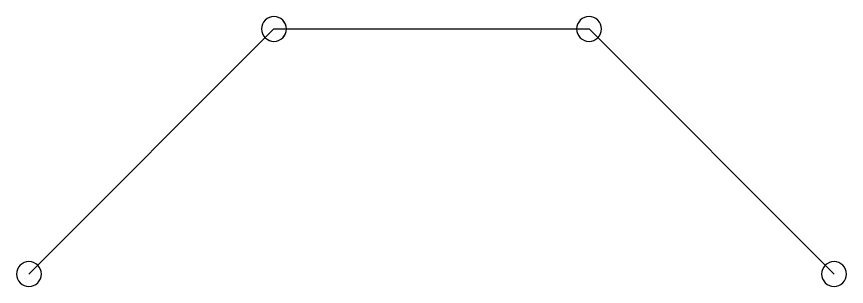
# Model space of a CAD drawing. Header units: millimetres. Extents: x -16.3 to 57, y -39.6 to 27.9.
# Drawn here: x 19.739 to 23.092, y -0.704 to 0.386 of the extents above; entities that cross this region are included whole.
import ezdxf

# ---------------------------------------------------------------- set-up
doc = ezdxf.new("R2010")
doc.units = ezdxf.units.MM
doc.header["$MEASUREMENT"] = 0
doc.layers.add('TopOverlay', color=2, linetype='Continuous')

msp = doc.modelspace()

# ---------------------------------------------------------------- linework, layer by layer
at = {"layer": 'TopOverlay'}
for p, q in [((19.7891, -0.6544), (20.779, 0.3355)), ((20.7791, 0.3355), (22.0519, 0.3355)), ((22.0519, 0.3355), (23.0418, -0.6544))]:
    msp.add_line(p, q, dxfattribs=at)
for centre, start, end in [((20.779, 0.3355), 135, 315), ((20.7791, 0.3355), 135, 315), ((20.7791, 0.3355), 315, 135), ((20.779, 0.3355), 315, 135), ((22.0519, 0.3355), 135, 315), ((22.0519, 0.3355), 135, 315), ((22.0519, 0.3355), 315, 135), ((22.0519, 0.3355), 315, 135), ((19.7891, -0.6544), 135, 315), ((19.7891, -0.6544), 315, 135), ((23.0418, -0.6544), 135, 315), ((23.0418, -0.6544), 315, 135)]:
    msp.add_arc(centre, 0.05, start, end, dxfattribs=at)

doc.saveas('drawing.dxf')
